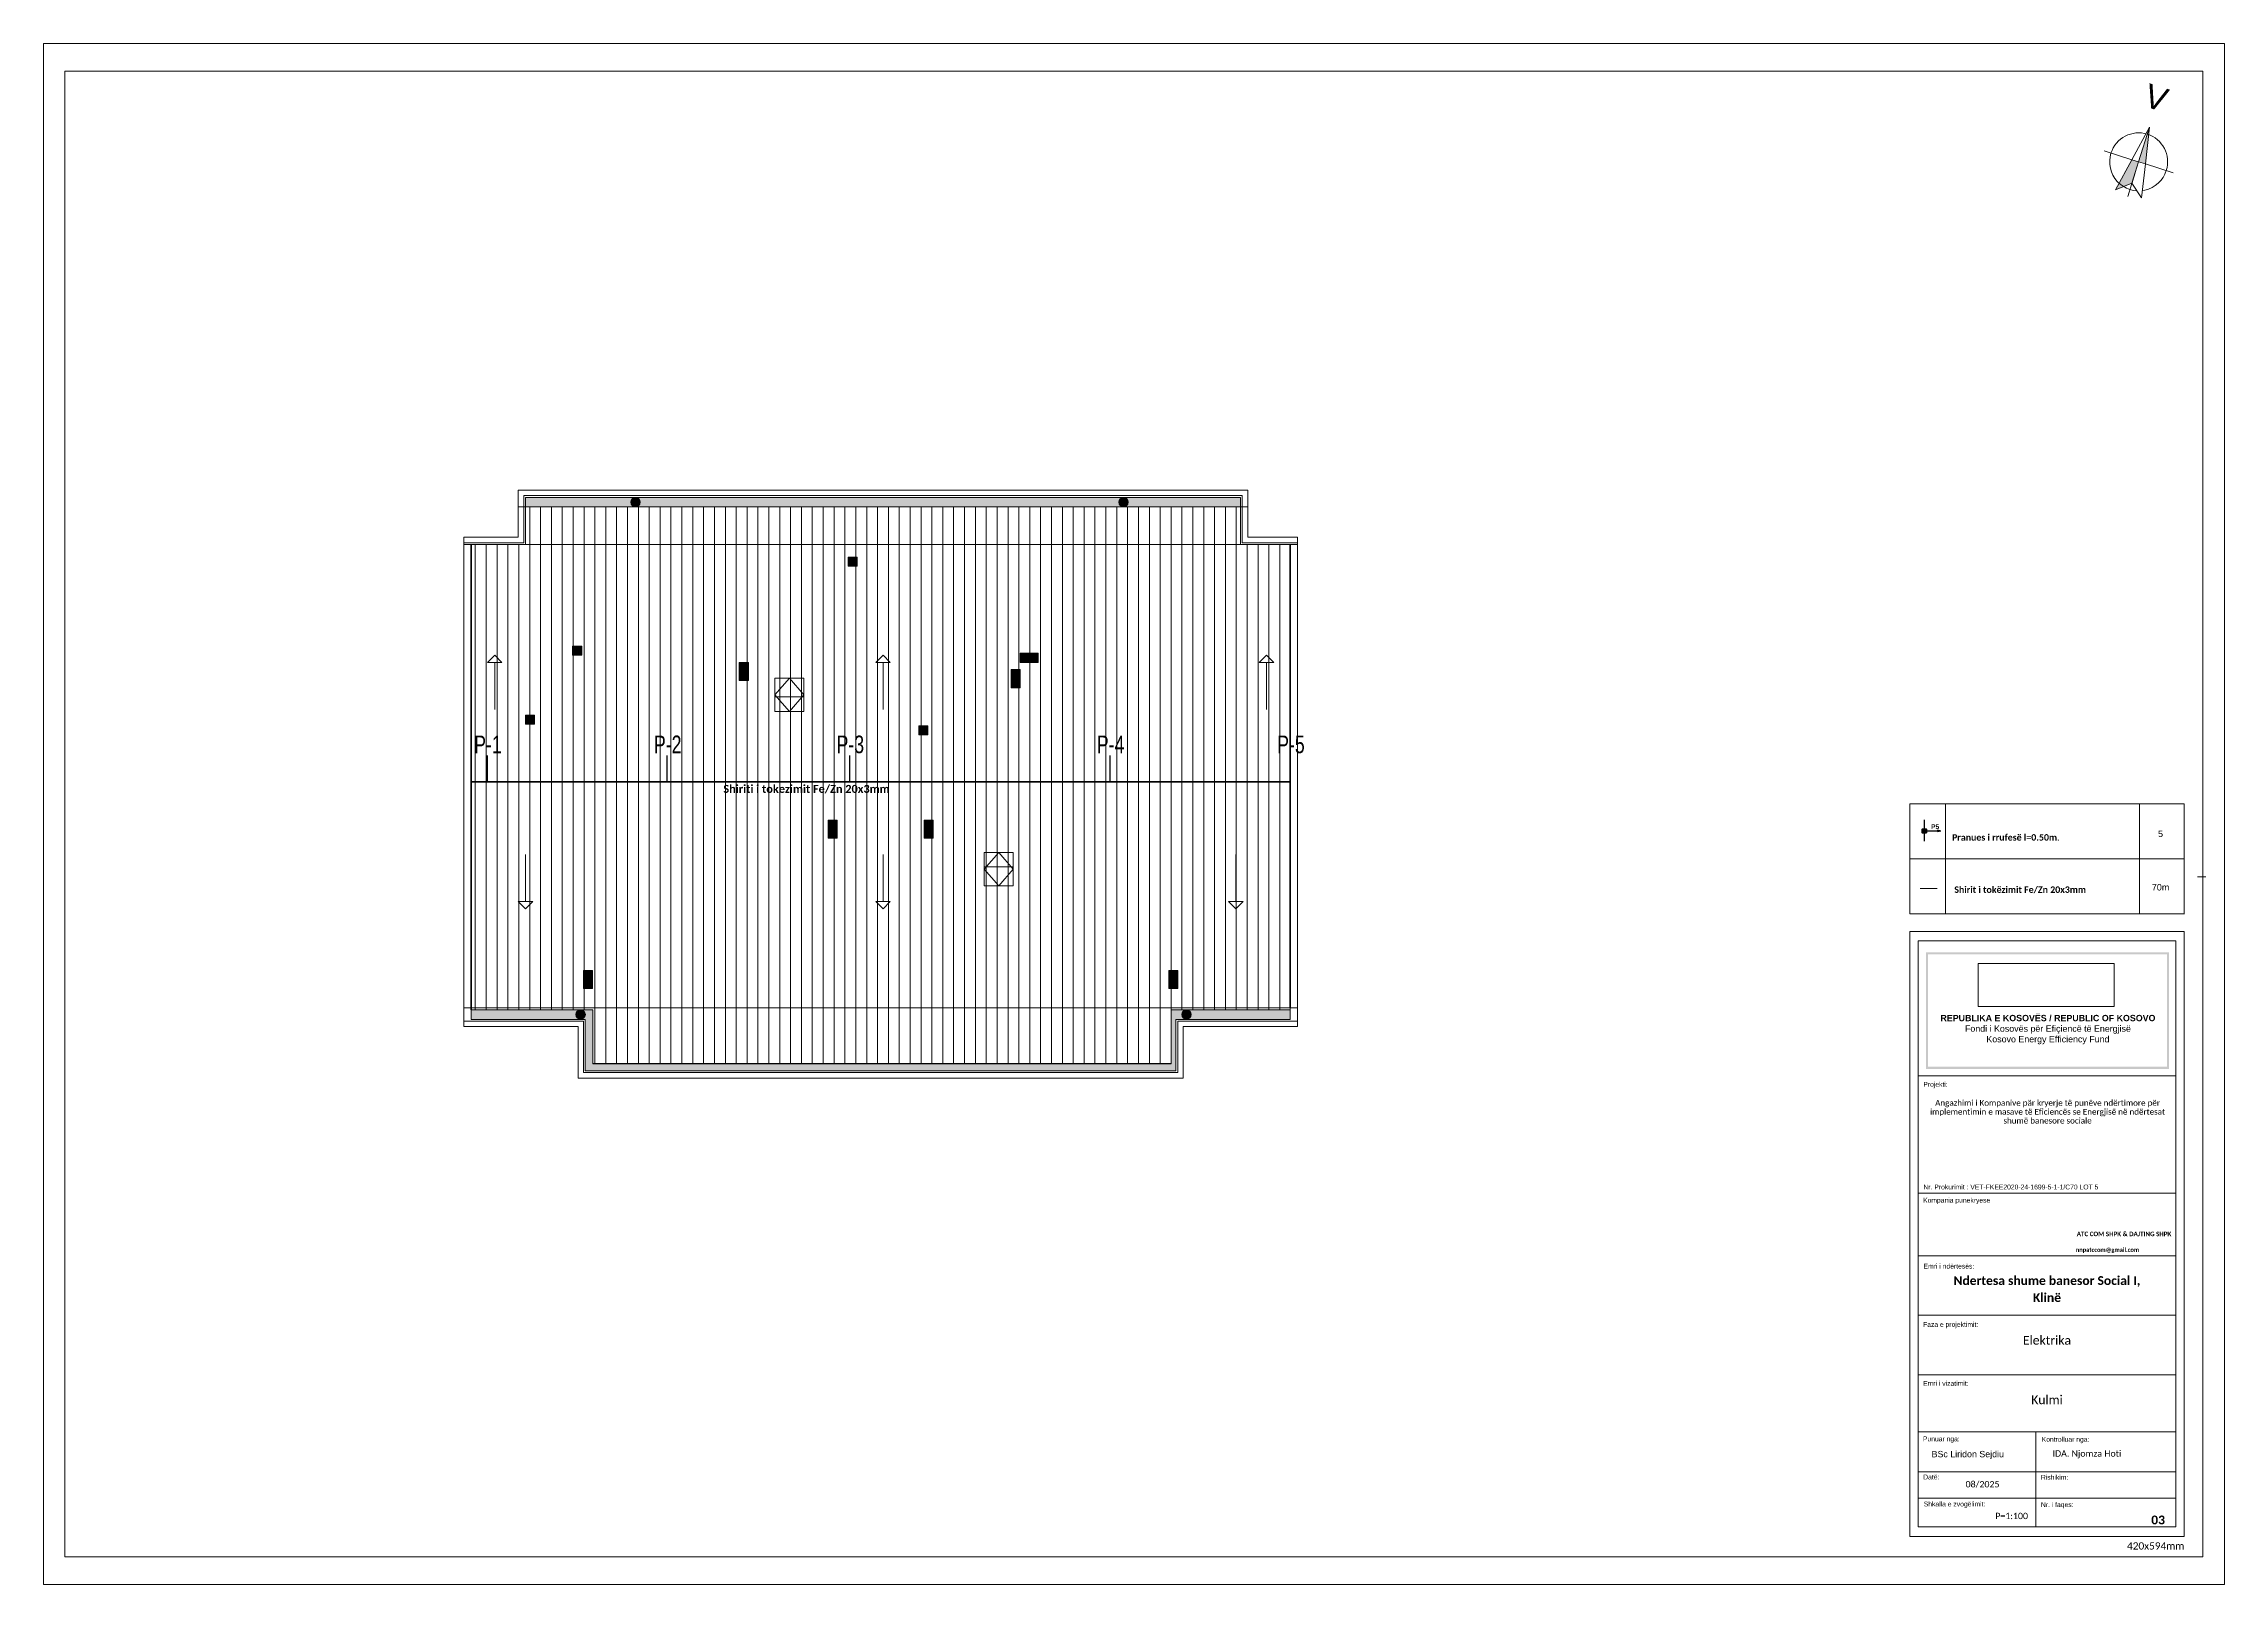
# Paper-space layout 'a3' of a CAD drawing. Header units: feet, sheet in inches. Extents: x 0 to 16.5, y 0 to 11.6.
# The model-space entities are those that its viewports show. They can reach past a viewport. Long polylines and large blocks are cut down to what shows.
import ezdxf
from ezdxf.enums import TextEntityAlignment as Align

# ---------------------------------------------------------------- set-up
doc = ezdxf.new("R2010")
doc.units = ezdxf.units.FT
doc.header["$MEASUREMENT"] = 0
doc.header["$XCLIPFRAME"] = 0
doc.set_wipeout_variables(frame=1)
for name, pattern in [('DASHDOT', [1, 0.5, -0.25, 0, -0.25]), ('DASHDOTX2', [2, 1, -0.5, 0, -0.5]), ('DASHED', [0.75, 0.5, -0.25]), ('Wipeout_Contour', [1000, 0, -1000])]:
    doc.linetypes.add(name, pattern=pattern)
for name, color, linetype, lineweight in [('00 vija ne dukje 1', 250, 'Continuous', 18), ('00 vula', 250, 'Continuous', 0), ('Annotation - Text_Pen_No__1', 7, 'Continuous', 5), ('Dimensioning - General_Pen_No__41', 7, 'Continuous', 5), ('Exterior walls_Pen_No__1', 7, 'Continuous', 5), ('Exterior walls_Pen_No__20', 1, 'Continuous', 5), ('Interior - Furniture _Pen_No__1', 7, 'Continuous', 5), ('Interior - Furniture _Pen_No__20', 1, 'Continuous', 5), ('Shell - Roof_Pen_No__1', 7, 'Continuous', 5), ('Shell - Roof_Pen_No__21', 7, 'Continuous', 5), ('Structural - Bearing_Pen_No__1', 7, 'Continuous', 5)]:
    doc.layers.add(name, color=color, linetype=linetype, lineweight=lineweight)
for name, color, linetype in [('00.Rrufepritesi', 3, 'Continuous'), ('Drawing & Figure', 7, 'Continuous'), ('Exterior walls', 7, 'Continuous'), ('Interior - Furniture', 7, 'Continuous'), ('Shell - Roof', 7, 'Continuous'), ('Structural - Bearing', 7, 'Continuous')]:
    doc.layers.add(name, color=color, linetype=linetype)
for name, color, linetype, lineweight, true_color in [('Annotation - Text_Pen_No__61', 7, 'Continuous', 5, 0x6a6a6a), ('Exterior walls_Pen_No__102', 7, 'Continuous', 5, 0xcccccc), ('Shell - Roof_Pen_No__61', 7, 'Continuous', 5, 0x6a6a6a), ('Structural - Bearing_Pen_No__25', 7, 'Continuous', 5, 0x40a5ff), ('Structural - Bearing_Pen_No__62', 7, 'Continuous', 5, 0xaaaaaa), ('Structural - Bearing_Pen_No__86', 7, 'Continuous', 5, 0x5555ff), ('Structural - Bearing_Pen_No__89', 7, 'Continuous', 5, 0x71cebe)]:
    doc.layers.add(name, color=color, linetype=linetype, lineweight=lineweight, true_color=true_color)
doc.styles.add('ARIAL', font='arial.ttf')
doc.styles.add('GENERATED_STYLE_1', font='arial.ttf')
doc.styles.add('GENERATED_STYLE_2', font='arialbd.ttf')
doc.styles.add('GENERATED_STYLE_3', font='calibri.ttf')
doc.styles.add('GENERATED_STYLE_4', font='calibrib.ttf')
doc.styles.add('GENERATED_STYLE_5', font='calibril.ttf')
picture_1 = doc.add_image_def('image1.png', size_in_pixel=(354, 134))

# ---------------------------------------------------------------- blocks, each defined once
blk = doc.blocks.new('Slab_1', base_point=(2576682, -107809))
at = {"layer": 'Structural - Bearing_Pen_No__89', "color": 123, "linetype": 'Continuous', "lineweight": 5, "true_color": 0x71cebe, "flags": 128}
blk.add_lwpolyline([(2576682, -107809), (2579832, -107809), (2579832, -109229), (2596532, -109229), (2596532, -107809), (2599682, -107809), (2599682, -107288), (2576682, -107288)], close=True, dxfattribs=at)
blk = doc.blocks.new('Slab_2', base_point=(2599682, -94509))
at = {"layer": 'Structural - Bearing_Pen_No__89', "color": 123, "linetype": 'Continuous', "lineweight": 5, "true_color": 0x71cebe, "flags": 128}
blk.add_lwpolyline([(2599682, -94509), (2599682, -94309), (2598312, -94309), (2598312, -93470), (2578182, -93470), (2578182, -94309), (2576682, -94309), (2576682, -94509)], close=True, dxfattribs=at)
blk = doc.blocks.new('Wall_1', base_point=(2576682, -107809))
at = {"layer": 'Exterior walls_Pen_No__1', "color": 7, "linetype": 'Continuous', "lineweight": 5, "flags": 128}
for points in [[(2579982, -107659), (2576682, -107659)], [(2576682, -107659), (2576682, -107809)], [(2576682, -107809), (2579832, -107809)]]:
    blk.add_lwpolyline(points, dxfattribs=at)
blk = doc.blocks.new('Wall_2', base_point=(2579832, -107809))
at = {"layer": 'Exterior walls_Pen_No__1', "color": 7, "linetype": 'Continuous', "lineweight": 5, "flags": 128}
for points in [[(2579982, -109079), (2579982, -107659)], [(2579832, -107809), (2579832, -109229)]]:
    blk.add_lwpolyline(points, dxfattribs=at)
blk = doc.blocks.new('Wall_3', base_point=(2579832, -109229))
at = {"layer": 'Exterior walls_Pen_No__1', "color": 7, "linetype": 'Continuous', "lineweight": 5, "flags": 128}
for points in [[(2579832, -109229), (2596532, -109229)], [(2596382, -109079), (2579982, -109079)]]:
    blk.add_lwpolyline(points, dxfattribs=at)
blk = doc.blocks.new('Wall_4', base_point=(2596532, -109229))
at = {"layer": 'Exterior walls_Pen_No__1', "color": 7, "linetype": 'Continuous', "lineweight": 5, "flags": 128}
for points in [[(2596382, -107659), (2596382, -109079)], [(2596532, -109229), (2596532, -107809)]]:
    blk.add_lwpolyline(points, dxfattribs=at)
blk = doc.blocks.new('Wall_5', base_point=(2596532, -107809))
at = {"layer": 'Exterior walls_Pen_No__1', "color": 7, "linetype": 'Continuous', "lineweight": 5, "flags": 128}
for points in [[(2599682, -107659), (2596382, -107659)], [(2599682, -107809), (2599682, -107659)], [(2596532, -107809), (2599682, -107809)]]:
    blk.add_lwpolyline(points, dxfattribs=at)
blk = doc.blocks.new('Wall_6', base_point=(2599682, -94309))
at = {"layer": 'Exterior walls_Pen_No__1', "color": 7, "linetype": 'Continuous', "lineweight": 5, "flags": 128}
for points in [[(2598162, -94459), (2599682, -94459)], [(2599682, -94309), (2598312, -94309)], [(2599682, -94459), (2599682, -94309)]]:
    blk.add_lwpolyline(points, dxfattribs=at)
blk = doc.blocks.new('Wall_7', base_point=(2598312, -94309))
at = {"layer": 'Exterior walls_Pen_No__1', "color": 7, "linetype": 'Continuous', "lineweight": 5, "flags": 128}
for points in [[(2598162, -93159), (2598162, -94459)], [(2598312, -94309), (2598312, -93009)]]:
    blk.add_lwpolyline(points, dxfattribs=at)
blk = doc.blocks.new('Wall_8', base_point=(2598312, -93009))
at = {"layer": 'Exterior walls_Pen_No__1', "color": 7, "linetype": 'Continuous', "lineweight": 5, "flags": 128}
for points in [[(2598312, -93009), (2578182, -93009)], [(2578332, -93159), (2598162, -93159)]]:
    blk.add_lwpolyline(points, dxfattribs=at)
blk = doc.blocks.new('Wall_9', base_point=(2578182, -93009))
at = {"layer": 'Exterior walls_Pen_No__1', "color": 7, "linetype": 'Continuous', "lineweight": 5, "flags": 128}
for points in [[(2578182, -93009), (2578182, -94309)], [(2578332, -94459), (2578332, -93159)]]:
    blk.add_lwpolyline(points, dxfattribs=at)
blk = doc.blocks.new('Wall_10', base_point=(2578182, -94309))
at = {"layer": 'Exterior walls_Pen_No__1', "color": 7, "linetype": 'Continuous', "lineweight": 5, "flags": 128}
for points in [[(2578182, -94309), (2576682, -94309)], [(2576682, -94309), (2576682, -94459)], [(2576682, -94459), (2578332, -94459)]]:
    blk.add_lwpolyline(points, dxfattribs=at)
blk = doc.blocks.new('North Symbol 25')
at = {"layer": 'Interior - Furniture', "linetype": 'Continuous', "lineweight": 0, "true_color": 0x000000}
blk.add_hatch(color=18, dxfattribs=at).paths.add_polyline_path([(0, 0), (0, 1000), (-194, 0)])
at = {"layer": 'Interior - Furniture _Pen_No__1', "color": 7, "linetype": 'Continuous', "lineweight": 5, "flags": 128}
blk.add_lwpolyline([(800, 0, 1), (-800, 0, 1)], format="xyb", close=True, dxfattribs=at)
blk.add_lwpolyline([(0, 0), (0, 1000), (-194, 0)], close=True, dxfattribs=at)
at = {"layer": 'Interior - Furniture _Pen_No__1', "color": 7, "lineweight": 5, "style": 'GENERATED_STYLE_1'}
blk.add_attdef('txt', text='', height=650, dxfattribs=at).set_placement((0, 1323), align=Align.BOTTOM_CENTER)
at = {"color": 254, "linetype": 'Wipeout_Contour', "lineweight": 0, "ltscale": 1195.088182}
blk.add_wipeout([(0, 0), (194, 0), (0, 1000)], dxfattribs=at).dxf.layer = 'Interior - Furniture'
at = {"layer": 'Interior - Furniture _Pen_No__1', "color": 7, "linetype": 'Continuous', "lineweight": 5, "flags": 128}
blk.add_lwpolyline([(0, 0), (0, 1000), (194, 0)], close=True, dxfattribs=at)
at = {"color": 254, "linetype": 'Wipeout_Contour', "lineweight": 0, "ltscale": 1812.345997}
blk.add_wipeout([(0, 0), (-194, 0), (-375, -927), (0, -618)], dxfattribs=at).dxf.layer = 'Interior - Furniture'
at = {"layer": 'Interior - Furniture', "linetype": 'Continuous', "lineweight": 0, "true_color": 0x000000}
blk.add_hatch(color=18, dxfattribs=at).paths.add_polyline_path([(0, 0), (0, -618), (375, -927), (194, 0)])
at = {"layer": 'Interior - Furniture _Pen_No__1', "color": 7, "linetype": 'Continuous', "lineweight": 5}
for p, q in [((-194, 0), (-1000, 0)), ((194, 0), (1000, 0)), ((0, -250), (0, -1000))]:
    blk.add_line(p, q, dxfattribs=at)
at = {"layer": 'Interior - Furniture _Pen_No__1', "color": 7, "linetype": 'Continuous', "lineweight": 5, "flags": 128}
for points in [[(0, 0), (0, -618), (-375, -927), (-194, 0)], [(0, 0), (0, -618), (375, -927), (194, 0)]]:
    blk.add_lwpolyline(points, close=True, dxfattribs=at)
blk = doc.blocks.new('Skylight Pivot Hung 25')
at = {"layer": 'Interior - Furniture _Pen_No__20', "color": 1, "linetype": 'Continuous', "lineweight": 5}
for p, q in [((0, 919), (-400, 460)), ((0, 919), (400, 460)), ((0, 0), (-400, 460)), ((0, 0), (400, 460))]:
    blk.add_line(p, q, dxfattribs=at)
at = {"layer": 'Interior - Furniture _Pen_No__20', "color": 1, "linetype": 'Continuous', "lineweight": 5, "flags": 128}
blk.add_lwpolyline([(400, 919), (-400, 919), (-400, 0), (400, 0)], close=True, dxfattribs=at)
blk = doc.blocks.new('Line_1', base_point=(2588247, -99059))
at = {"layer": 'Shell - Roof_Pen_No__1', "color": 7, "linetype": 'Continuous', "lineweight": 5}
for p, q in [((2588247, -97559), (2588047, -97759)), ((2588447, -97759), (2588047, -97759)), ((2588247, -97559), (2588447, -97759))]:
    blk.add_line(p, q, dxfattribs=at)
at = {"layer": 'Shell - Roof_Pen_No__21', "color": 7, "linetype": 'Continuous', "lineweight": 5}
blk.add_line((2588247, -99059), (2588247, -97759), dxfattribs=at)
blk = doc.blocks.new('Line_2', base_point=(2588247, -103059))
at = {"layer": 'Shell - Roof_Pen_No__1', "color": 7, "linetype": 'Continuous', "lineweight": 5}
for p, q in [((2588047, -104359), (2588447, -104359)), ((2588247, -104559), (2588047, -104359)), ((2588247, -104559), (2588447, -104359))]:
    blk.add_line(p, q, dxfattribs=at)
at = {"layer": 'Shell - Roof_Pen_No__21', "color": 7, "linetype": 'Continuous', "lineweight": 5}
blk.add_line((2588247, -103059), (2588247, -104359), dxfattribs=at)
blk = doc.blocks.new('Line_3', base_point=(2598832, -99059))
at = {"layer": 'Shell - Roof_Pen_No__1', "color": 7, "linetype": 'Continuous', "lineweight": 5}
for p, q in [((2598832, -97559), (2598632, -97759)), ((2599032, -97759), (2598632, -97759)), ((2598832, -97559), (2599032, -97759))]:
    blk.add_line(p, q, dxfattribs=at)
at = {"layer": 'Shell - Roof_Pen_No__21', "color": 7, "linetype": 'Continuous', "lineweight": 5}
blk.add_line((2598832, -99059), (2598832, -97759), dxfattribs=at)
blk = doc.blocks.new('Line_4', base_point=(2577532, -99059))
at = {"layer": 'Shell - Roof_Pen_No__1', "color": 7, "linetype": 'Continuous', "lineweight": 5}
for p, q in [((2577532, -97559), (2577332, -97759)), ((2577732, -97759), (2577332, -97759)), ((2577532, -97559), (2577732, -97759))]:
    blk.add_line(p, q, dxfattribs=at)
at = {"layer": 'Shell - Roof_Pen_No__21', "color": 7, "linetype": 'Continuous', "lineweight": 5}
blk.add_line((2577532, -99059), (2577532, -97759), dxfattribs=at)
blk = doc.blocks.new('Line_5', base_point=(2578382, -103059))
at = {"layer": 'Shell - Roof_Pen_No__1', "color": 7, "linetype": 'Continuous', "lineweight": 5}
for p, q in [((2578182, -104359), (2578582, -104359)), ((2578382, -104559), (2578182, -104359)), ((2578382, -104559), (2578582, -104359))]:
    blk.add_line(p, q, dxfattribs=at)
at = {"layer": 'Shell - Roof_Pen_No__21', "color": 7, "linetype": 'Continuous', "lineweight": 5}
blk.add_line((2578382, -103059), (2578382, -104359), dxfattribs=at)
blk = doc.blocks.new('Line_6', base_point=(2597982, -103059))
at = {"layer": 'Shell - Roof_Pen_No__1', "color": 7, "linetype": 'Continuous', "lineweight": 5}
for p, q in [((2597782, -104359), (2598182, -104359)), ((2597982, -104559), (2597782, -104359)), ((2597982, -104559), (2598182, -104359))]:
    blk.add_line(p, q, dxfattribs=at)
at = {"layer": 'Shell - Roof_Pen_No__21', "color": 7, "linetype": 'Continuous', "lineweight": 5}
blk.add_line((2597982, -103059), (2597982, -104359), dxfattribs=at)

msp = doc.modelspace()

# ---------------------------------------------------------------- hatches: boundary and pattern name
at = {"layer": 'Exterior walls_Pen_No__102', "linetype": 'Continuous', "lineweight": 5, "true_color": 0xcccccc}
for points in [[(2587532, -95109), (2587282, -95109), (2587282, -94859), (2587532, -94859)], [(2579932, -97559), (2579682, -97559), (2579682, -97309), (2579932, -97309)], [(2584532, -98259), (2584282, -98259), (2584282, -97759), (2584532, -97759)], [(2592032, -98459), (2591782, -98459), (2591782, -97959), (2592032, -97959)], [(2592032, -97759), (2592032, -97509), (2592532, -97509), (2592532, -97759)], [(2578632, -99462), (2578382, -99462), (2578382, -99212), (2578632, -99212)], [(2589482, -99759), (2589232, -99759), (2589232, -99509), (2589482, -99509)], [(2586982, -102609), (2586732, -102609), (2586732, -102109), (2586982, -102109)], [(2589632, -102609), (2589382, -102609), (2589382, -102109), (2589632, -102109)], [(2580232, -106759), (2579982, -106759), (2579982, -106259), (2580232, -106259)], [(2596382, -106759), (2596132, -106759), (2596132, -106259), (2596382, -106259)]]:
    msp.add_hatch(color=254, dxfattribs=at).paths.add_polyline_path(points)
at = {"layer": 'Structural - Bearing_Pen_No__1', "linetype": 'Continuous', "lineweight": 5}
for points in [[(2581417, -93470, -1), (2581417, -93209, -1)], [(2594885, -93470, -1), (2594885, -93209, -1)], [(2579903, -107609, -1), (2579903, -107348, -1)], [(2596621, -107609, -1), (2596621, -107348, -1)]]:
    msp.add_hatch(color=7, dxfattribs=at).paths.add_polyline_path(points)
at = {"layer": 'Structural - Bearing_Pen_No__25', "linetype": 'Continuous', "lineweight": 5, "true_color": 0x40a5ff}
for points in [[(2598112, -93470), (2578382, -93470), (2578382, -93209), (2598112, -93209)], [(2576882, -107609), (2580032, -107609), (2580032, -108825), (2580032, -109029), (2596332, -109029), (2596332, -108825), (2596332, -107609), (2599482, -107609), (2599482, -107348), (2596332, -107348), (2596201, -107348), (2596201, -108825), (2580239, -108825), (2580239, -107609), (2580239, -107347), (2580032, -107347), (2576882, -107347)]]:
    msp.add_hatch(color=161, dxfattribs=at).paths.add_polyline_path(points)
at = {"layer": 'Structural - Bearing_Pen_No__62', "linetype": 'Continuous', "lineweight": 5, "true_color": 0xaaaaaa}
h = msp.add_hatch(dxfattribs=at)
h.set_pattern_fill('SOLDIER_COURSE', color=253, style=0, pattern_type=2)
h.set_pattern_definition([(90, (2591696.33, -98280.23), (300, 0), [])])
h.paths.add_polyline_path([(2576882, -101059), (2576882, -94509), (2578382, -94509), (2578382, -93470), (2598112, -93470), (2598112, -94509), (2599482, -94509), (2599482, -101059)])
h = msp.add_hatch(dxfattribs=at)
h.set_pattern_fill('SOLDIER_COURSE', color=253, style=0, pattern_type=2)
h.set_pattern_definition([(270, (2591696.33, -103838.24), (300, 0), [])])
h.paths.add_polyline_path([(2580239, -107347), (2580239, -108838), (2596201, -108838), (2596201, -107348), (2599482, -107348), (2599482, -101059), (2596332, -101059), (2580032, -101059), (2576882, -101059), (2576882, -107347)])
at = {"layer": 'Structural - Bearing_Pen_No__86', "linetype": 'Continuous', "lineweight": 5, "true_color": 0x5555ff}
for points in [[(2617027, -105757), (2618298, -105757), (2618298, -105815), (2617085, -105815), (2617085, -108841), (2617027, -108841)], [(2617637, -105815), (2617637, -105757), (2623739, -105757), (2623739, -108841), (2623681, -108841), (2623681, -105815)], [(2617027, -107790), (2617085, -107790), (2617085, -108918), (2618298, -108918), (2618298, -108976), (2617027, -108976)], [(2617637, -108976), (2617637, -108918), (2623681, -108918), (2623681, -107790), (2623739, -107790), (2623739, -108976)]]:
    msp.add_hatch(color=173, dxfattribs=at).paths.add_polyline_path(points)

# ---------------------------------------------------------------- linework, layer by layer
at = {"layer": '00 vija ne dukje 1', "ltscale": 4}
for points in [[(2616584, -101660), (2617565, -101660), (2617565, -103180), (2616584, -103180)], [(2617565, -101660), (2622919, -101660), (2622919, -103180), (2617565, -103180)], [(2622919, -101660), (2624150, -101660), (2624150, -103180), (2622919, -103180)], [(2616584, -103180), (2617565, -103180), (2617565, -104701), (2616584, -104701)], [(2617565, -103180), (2622919, -103180), (2622919, -104701), (2617565, -104701)], [(2622919, -103180), (2624150, -103180), (2624150, -104701), (2622919, -104701)]]:
    msp.add_lwpolyline(points, close=True, dxfattribs=at)
for points in [[(2617565, -101662), (2617565, -103182)], [(2624150, -101662), (2624150, -103182)], [(2617565, -103182), (2617565, -104703)], [(2624150, -103182), (2624150, -104703)]]:
    msp.add_lwpolyline(points, dxfattribs=at)
at = {"layer": '00 vula', "ltscale": 4}
msp.add_lwpolyline([(2624522, -103674), (2624756, -103674)], dxfattribs=at)
at = {"layer": '00.Rrufepritesi', "color": 1, "linetype": 'DASHDOTX2', "lineweight": 30}
for p, q in [((2577323, -100330), (2577323, -101059)), ((2582284, -100330), (2582284, -101059)), ((2587323, -100330), (2587323, -101059)), ((2594506, -100330), (2594506, -101059)), ((2599482, -100330), (2599482, -101059)), ((2617443, -102412), (2616981, -102412)), ((2617443, -102412), (2617346, -102389)), ((2617443, -102412), (2617346, -102436))]:
    msp.add_line(p, q, dxfattribs=at)
at = {"layer": '00.Rrufepritesi', "color": 3, "linetype": 'DASHDOTX2', "ltscale": 0.1}
msp.add_line((2616981, -102105), (2616981, -102692), dxfattribs=at)
at = {"layer": '00.Rrufepritesi', "color": 3, "lineweight": 35}
for p, q in [((2616944, -102394), (2616961, -102379)), ((2616944, -102446), (2616961, -102431)), ((2617002, -102394), (2617019, -102379)), ((2617002, -102446), (2617019, -102431))]:
    msp.add_line(p, q, dxfattribs=at)
at = {"layer": '00.Rrufepritesi', "color": 3, "linetype": 'DASHED', "lineweight": 35, "ltscale": 4}
for points in [[(2576882, -94509), (2576882, -101059), (2599482, -101059), (2599482, -107288)], [(2599482, -101059), (2599482, -94509)], [(2576882, -101059), (2576882, -107347)]]:
    msp.add_lwpolyline(points, dxfattribs=at)
at = {"layer": '00.Rrufepritesi', "color": 3, "lineweight": 50}
msp.add_lwpolyline([(2617039, -102464), (2617039, -102361), (2616924, -102361), (2616924, -102464)], close=True, dxfattribs=at)
at = {"layer": '00.Rrufepritesi', "linetype": 'DASHDOT', "const_width": 22.7}
msp.add_lwpolyline([(2616860, -103997), (2617344, -103997)], dxfattribs=at)
at = {"layer": '00.Rrufepritesi', "color": 3, "lineweight": 35}
for centre in [(2616953, -102386), (2616953, -102438), (2617010, -102386), (2617010, -102438)]:
    msp.add_circle(centre, 11.5, dxfattribs=at)
at = {"layer": 'Exterior walls_Pen_No__1', "color": 7, "linetype": 'Continuous', "lineweight": 5}
for p, q in [((2585263, -98264), (2585263, -98364)), ((2585263, -98364), (2585263, -98444)), ((2585263, -98444), (2585263, -98464)), ((2585263, -98464), (2585263, -98514)), ((2585263, -98514), (2585263, -98714)), ((2586063, -98264), (2586063, -98364)), ((2586063, -98364), (2586063, -98444)), ((2586063, -98444), (2586063, -98464)), ((2586063, -98464), (2586063, -98514)), ((2586063, -98514), (2586063, -98714)), ((2591039, -103605), (2591039, -103405)), ((2591839, -103605), (2591839, -103405)), ((2591039, -103655), (2591039, -103605)), ((2591039, -103675), (2591039, -103655)), ((2591039, -103755), (2591039, -103675)), ((2591039, -103855), (2591039, -103755)), ((2591839, -103655), (2591839, -103605)), ((2591839, -103675), (2591839, -103655)), ((2591839, -103755), (2591839, -103675)), ((2591839, -103855), (2591839, -103755))]:
    msp.add_line(p, q, dxfattribs=at)
at = {"layer": 'Exterior walls_Pen_No__1', "color": 7, "linetype": 'Continuous', "lineweight": 5, "flags": 128}
for points in [[(2587532, -95109), (2587282, -95109), (2587282, -94859), (2587532, -94859)], [(2579932, -97559), (2579682, -97559), (2579682, -97309), (2579932, -97309)], [(2584532, -98259), (2584282, -98259), (2584282, -97759), (2584532, -97759)], [(2592032, -98459), (2591782, -98459), (2591782, -97959), (2592032, -97959)], [(2592032, -97759), (2592032, -97509), (2592532, -97509), (2592532, -97759)], [(2578632, -99462), (2578382, -99462), (2578382, -99212), (2578632, -99212)], [(2589482, -99759), (2589232, -99759), (2589232, -99509), (2589482, -99509)], [(2586982, -102609), (2586732, -102609), (2586732, -102109), (2586982, -102109)], [(2589632, -102609), (2589382, -102609), (2589382, -102109), (2589632, -102109)], [(2580232, -106759), (2579982, -106759), (2579982, -106259), (2580232, -106259)], [(2596382, -106759), (2596132, -106759), (2596132, -106259), (2596382, -106259)]]:
    msp.add_lwpolyline(points, close=True, dxfattribs=at)
at = {"layer": 'Exterior walls_Pen_No__20', "color": 1, "linetype": 'Continuous', "lineweight": 5}
for p, q in [((2585263, -98264), (2585263, -98194)), ((2585263, -98194), (2586063, -98194)), ((2585263, -98264), (2585263, -98364)), ((2585263, -98364), (2585263, -98444)), ((2585263, -98444), (2585263, -98464)), ((2585263, -98464), (2585263, -98514)), ((2585263, -98464), (2585263, -98514)), ((2585263, -98514), (2585263, -98714)), ((2586063, -98194), (2586063, -98264)), ((2586063, -98264), (2586063, -98364)), ((2586063, -98364), (2586063, -98444)), ((2586063, -98444), (2586063, -98464)), ((2586063, -98464), (2586063, -98514)), ((2586063, -98464), (2586063, -98514)), ((2586063, -98514), (2586063, -98714)), ((2585263, -98714), (2586063, -98714)), ((2591039, -103405), (2591839, -103405)), ((2591039, -103605), (2591039, -103405)), ((2591839, -103605), (2591839, -103405)), ((2591039, -103655), (2591039, -103605)), ((2591039, -103655), (2591039, -103605)), ((2591039, -103675), (2591039, -103655)), ((2591039, -103755), (2591039, -103675)), ((2591039, -103855), (2591039, -103755)), ((2591039, -103855), (2591039, -103925)), ((2591039, -103925), (2591839, -103925)), ((2591839, -103655), (2591839, -103605)), ((2591839, -103655), (2591839, -103605)), ((2591839, -103675), (2591839, -103655)), ((2591839, -103755), (2591839, -103675)), ((2591839, -103855), (2591839, -103755)), ((2591839, -103925), (2591839, -103855))]:
    msp.add_line(p, q, dxfattribs=at)
at = {"layer": 'Shell - Roof_Pen_No__1', "color": 7, "linetype": 'Continuous', "lineweight": 5}
for p, q in [((2616584, -105182), (2624150, -105182)), ((2616584, -112405), (2616584, -105182)), ((2624150, -105182), (2624150, -121882)), ((2616815, -112405), (2616815, -105444)), ((2616815, -105444), (2623920, -105444)), ((2623920, -105444), (2623920, -112405)), ((2623920, -109169), (2616815, -109169)), ((2616815, -121611), (2616815, -109734)), ((2623920, -109734), (2623920, -121611)), ((2623920, -112405), (2616815, -112405)), ((2623920, -112405), (2616815, -112405)), ((2623920, -114133), (2616815, -114133)), ((2623920, -115775), (2616815, -115775)), ((2623920, -117417), (2616815, -117417)), ((2623920, -118989), (2616815, -118989)), ((2620059, -118989), (2620059, -121611)), ((2623920, -120097), (2616815, -120097)), ((2623920, -120824), (2616815, -120824)), ((2624150, -121882), (2616584, -121882)), ((2623920, -121611), (2616815, -121611))]:
    msp.add_line(p, q, dxfattribs=at)
at = {"layer": 'Shell - Roof_Pen_No__21', "color": 7, "linetype": 'Continuous', "lineweight": 5}
for p, q in [((2565673, -81443), (2624673, -81443)), ((2565673, -122443), (2565673, -81443)), ((2624673, -122443), (2624673, -81443)), ((2624673, -122443), (2624673, -81443)), ((2565673, -122443), (2624673, -122443))]:
    msp.add_line(p, q, dxfattribs=at)
at = {"layer": 'Shell - Roof_Pen_No__61', "color": 251, "linetype": 'Continuous', "lineweight": 5, "true_color": 0x6a6a6a}
msp.add_line((2616584, -121882), (2616584, -109734), dxfattribs=at)
at = {"layer": 'Structural - Bearing_Pen_No__1', "color": 7, "linetype": 'Continuous', "lineweight": 5, "flags": 128}
for points in [[(2576682, -107809), (2579832, -107809), (2579832, -109229), (2596532, -109229), (2596532, -107809), (2599682, -107809), (2599682, -94309), (2598312, -94309), (2598312, -93009), (2578182, -93009), (2578182, -94309), (2576682, -94309)], [(2576882, -107609), (2580032, -107609), (2580032, -109029), (2596332, -109029), (2596332, -107609), (2599482, -107609), (2599482, -94509), (2598112, -94509), (2598112, -93209), (2578382, -93209), (2578382, -94509), (2576882, -94509)], [(2598112, -93470), (2578382, -93470), (2578382, -93209), (2598112, -93209)], [(2576882, -101059), (2576882, -94509), (2578382, -94509), (2578382, -93470), (2598112, -93470), (2598112, -94509), (2599482, -94509), (2599482, -101059)], [(2580239, -107347), (2580239, -108838), (2596201, -108838), (2596201, -107348), (2599482, -107348), (2599482, -101059), (2596332, -101059), (2580032, -101059), (2576882, -101059), (2576882, -107347)], [(2576882, -107609), (2580032, -107609), (2580032, -108825), (2580032, -109029), (2596332, -109029), (2596332, -108825), (2596332, -107609), (2599482, -107609), (2599482, -107348), (2596332, -107348), (2596201, -107348), (2596201, -108825), (2580239, -108825), (2580239, -107609), (2580239, -107347), (2580032, -107347), (2576882, -107347)]]:
    msp.add_lwpolyline(points, close=True, dxfattribs=at)
for points in [[(2581417, -93470, -1), (2581417, -93209, -1)], [(2594885, -93470, -1), (2594885, -93209, -1)], [(2579903, -107609, -1), (2579903, -107348, -1)], [(2596621, -107609, -1), (2596621, -107348, -1)]]:
    msp.add_lwpolyline(points, format="xyb", close=True, dxfattribs=at)

# ---------------------------------------------------------------- block references
at = {"layer": 'Exterior walls', "color": 7, "lineweight": 5}
for name, p in [('Wall_8', (2598312, -93009)), ('Wall_9', (2578182, -93009)), ('Wall_7', (2598312, -94309)), ('Wall_10', (2578182, -94309)), ('Wall_6', (2599682, -94309)), ('Wall_1', (2576682, -107809)), ('Wall_2', (2579832, -107809)), ('Wall_4', (2596532, -109229)), ('Wall_5', (2596532, -107809)), ('Wall_3', (2579832, -109229))]:
    msp.add_blockref(name, p, dxfattribs=at)
at = {"layer": 'Interior - Furniture', "color": 104, "linetype": 'Continuous', "lineweight": 5, "true_color": 0x029e21}
ref = msp.add_blockref('North Symbol 25', (2622897, -83948), dxfattribs=dict(at, xscale=-0.9999999999999999, zscale=1000, rotation=342.5528115767323))
ref.add_attrib('txt', 'V', dxfattribs={"layer": 'Interior - Furniture _Pen_No__1', "color": 7, "lineweight": 5, "height": 650, "rotation": 342.55281, "style": 'GENERATED_STYLE_1'}).set_placement((2623227, -82676), align=Align.BOTTOM_CENTER)
at = {"layer": 'Interior - Furniture _Pen_No__20', "color": 1, "linetype": 'Continuous', "lineweight": 5, "zscale": 1000}
msp.add_blockref('Skylight Pivot Hung 25', (2585663, -99113), dxfattribs=at)
at = {"layer": 'Interior - Furniture _Pen_No__20', "color": 1, "linetype": 'Continuous', "lineweight": 5, "xscale": -1, "zscale": 1000, "rotation": 180}
msp.add_blockref('Skylight Pivot Hung 25', (2591439, -103005), dxfattribs=at)
at = {"layer": 'Shell - Roof', "color": 7, "linetype": 'Continuous', "lineweight": 5}
for name, p in [('Line_4', (2577532, -99059)), ('Line_1', (2588247, -99059)), ('Line_3', (2598832, -99059)), ('Line_5', (2578382, -103059)), ('Line_2', (2588247, -103059)), ('Line_6', (2597982, -103059))]:
    msp.add_blockref(name, p, dxfattribs=at)
at = {"layer": 'Structural - Bearing', "color": 123, "linetype": 'Continuous', "lineweight": 5, "true_color": 0x71cebe}
for name, p in [('Slab_2', (2599682, -94509)), ('Slab_1', (2576682, -107809))]:
    msp.add_blockref(name, p, dxfattribs=at)

# ---------------------------------------------------------------- texts
at = {"color": 7, "linetype": 'ByBlock', "lineweight": 20, "style": 'ARIAL'}
for s, insert, char_height, width, attachment_point in [('{\\fCalibri|b1|i0|c0|p34;\\C256;Pranues i rrufesë l=0.50m\\fCalibri|b0|i0|c0|p34;.}', (2617747, -102500), 177.39, 6026.44, 1), ('5', (2623502, -102491), 177, 1231.18, 5), ('{\\fCalibri|b1|i0|c0|p34;\\C256;Shirit i tokëzimit Fe/Zn 20x3mm}', (2617810, -103941), 177.39, 6026.44, 1), ('70m', (2623502, -103966), 177.4, 1231.18, 5)]:
    msp.add_mtext(s, dxfattribs=dict(at, insert=insert, char_height=char_height, width=width, attachment_point=attachment_point))
at = {"layer": '00.Rrufepritesi', "linetype": 'Continuous', "ltscale": 4, "width": 0.75}
for s, p in [('P-1', (2577345, -100022)), ('P-2', (2582306, -100022)), ('P-3', (2587345, -100022)), ('P-4', (2594528, -100022)), ('P-5', (2599504, -100022))]:
    msp.add_text(s, height=487, dxfattribs=at).set_placement(p, align=Align.MIDDLE_CENTER)
at = {"layer": '00.Rrufepritesi', "linetype": 'Continuous', "ltscale": 4, "insert": (2583841, -101140), "char_height": 220, "width": 5581.44, "attachment_point": 1}
msp.add_mtext('{\\fCalibri|b1|i0|c0|p34;Shiriti i tokezimit Fe/Zn 20x3mm}', dxfattribs=at)
at = {"layer": '00.Rrufepritesi', "color": 1, "linetype": 'Continuous', "insert": (2617170, -102227), "char_height": 130.6, "attachment_point": 1, "style": 'GENERATED_STYLE_2'}
msp.add_mtext('P5', dxfattribs=at)
at = {"layer": 'Annotation - Text_Pen_No__1', "color": 7, "style": 'GENERATED_STYLE_3'}
msp.add_text('IDA. Njomza Hoti', height=175, dxfattribs=at).set_placement((2620522, -119675))
at = {"layer": 'Annotation - Text_Pen_No__1', "color": 7, "linetype": 'Continuous', "lineweight": 5, "attachment_point": 2}
for s, insert, char_height, style in [('\\A1;REPUBLIKA E KOSOVËS / REPUBLIC OF KOSOVO\\P{\\fArial|b0|i0|c0|p34;Fondi i Kosovës për Efiçiencë të Energjisë\\PKosovo Energy Efficiency Fund\\P}', (2620394, -107485), 175, 'GENERATED_STYLE_2'), ('\\A1;ATC COM SHPK & DAJTING SHPK ', (2622494, -113467), 125, 'GENERATED_STYLE_4'), ('\\A1;Elektrika', (2620367, -116342), 242.5, 'GENERATED_STYLE_3'), ('\\A1;Kulmi', (2620367, -117984), 242.5, 'GENERATED_STYLE_3'), ('\\A1;BSc Liridon Sejdiu', (2618182, -119516), 175, 'GENERATED_STYLE_1'), ('\\A1;08/2025', (2618589, -120348), 175, 'GENERATED_STYLE_3'), ('\\A1;P=1:100', (2619392, -121223), 175, 'GENERATED_STYLE_3'), ('\\A1; 03', (2623392, -121300), 242.5, 'GENERATED_STYLE_4')]:
    msp.add_mtext(s, dxfattribs=dict(at, insert=insert, char_height=char_height, style=style))
at = {"layer": 'Annotation - Text_Pen_No__1', "color": 7, "linetype": 'Continuous', "lineweight": 5, "insert": (2620384, -109833), "char_height": 160, "width": 6798, "attachment_point": 2, "line_spacing_factor": 0.919632, "style": 'GENERATED_STYLE_5'}
msp.add_mtext('\\A1;Angazhimi i Kompanive pär kryerje të punëve ndërtimore për implementimin e masave të Eficiencës se Energjisë në ndërtesat shumë banesore sociale', dxfattribs=at)
at = {"layer": 'Annotation - Text_Pen_No__1', "color": 7, "linetype": 'Continuous', "lineweight": 5, "insert": (2620367, -114695), "char_height": 242.5, "attachment_point": 2, "line_spacing_factor": 1.16153, "style": 'GENERATED_STYLE_4'}
msp.add_mtext('\\A1;Ndertesa shume banesor Social I, \\PKlinë', dxfattribs=at)
at = {"layer": 'Annotation - Text_Pen_No__61', "color": 251, "linetype": 'Continuous', "lineweight": 5, "true_color": 0x6a6a6a, "insert": (2623367, -122038), "char_height": 200, "attachment_point": 2, "style": 'GENERATED_STYLE_3'}
msp.add_mtext('\\A1;420x594mm', dxfattribs=at)
at = {"layer": 'Dimensioning - General_Pen_No__41', "color": 7, "linetype": 'Continuous', "lineweight": 5, "attachment_point": 7, "style": 'GENERATED_STYLE_1'}
for s, insert, char_height in [('\\A1;Projekti:', (2616956, -109509), 133.38), ('\\A1;Kompania punekryese', (2616949, -112706), 133.38), ('\\A1;Nr. Prokurimit : VET-FKEE2020-24-1699-5-1-1/C70 LOT 5', (2616959, -112303), 133.37), ('\\A1;Emri i ndërtesës:', (2616963, -114487), 133.38), ('\\A1;Faza e projektimit:', (2616949, -116134), 133.38), ('\\A1;Emri i vizatimit:', (2616950, -117722), 133.38), ('\\A1;Punuar nga:', (2616945, -119291), 133.38), ('\\A1;Kontrolluar nga:', (2620223, -119304), 133.38), ('\\A1;Datë:', (2616953, -120305), 133.4), ('\\A1;Rishikim:', (2620201, -120314), 133.38), ('\\A1;Shkalla e zvogëlimit:', (2616968, -121088), 133.38), ('\\A1;Nr. i faqes:', (2620200, -121104), 133.38)]:
    msp.add_mtext(s, dxfattribs=dict(at, insert=insert, char_height=char_height))
at = {"layer": 'Dimensioning - General_Pen_No__41', "color": 7, "linetype": 'Continuous', "lineweight": 5, "insert": (2621164, -114054), "char_height": 115, "attachment_point": 7, "line_spacing_factor": 0.922253, "style": 'GENERATED_STYLE_1'}
msp.add_mtext('\\A1;\\pt737.29,1517,2350.4,3281.9;{\\fCalibri|b1|i0|c0|p34;nnpatccom@gmail.com}', dxfattribs=at)

# ---------------------------------------------------------------- pictures from other files: only their frames are drawn
at = {"layer": 'Drawing & Figure', "linetype": 'Continuous', "lineweight": 0}
image = msp.add_image(picture_1, insert=(2618466, -107250), size_in_units=(3759, 1184), dxfattribs=at)
image.set_boundary_path([(-0.5, -0.5), (353.5, 133.5)])

psp = doc.layouts.new('a3')

# ---------------------------------------------------------------- viewports
at = {"layer": '0'}
psp.add_viewport(center=(8.239, 5.8185), size=(16.482, 11.643), view_center_point=(2595173.3668, -101942.7558), view_height=42511.572625, dxfattribs=at)

doc.saveas('drawing.dxf')
